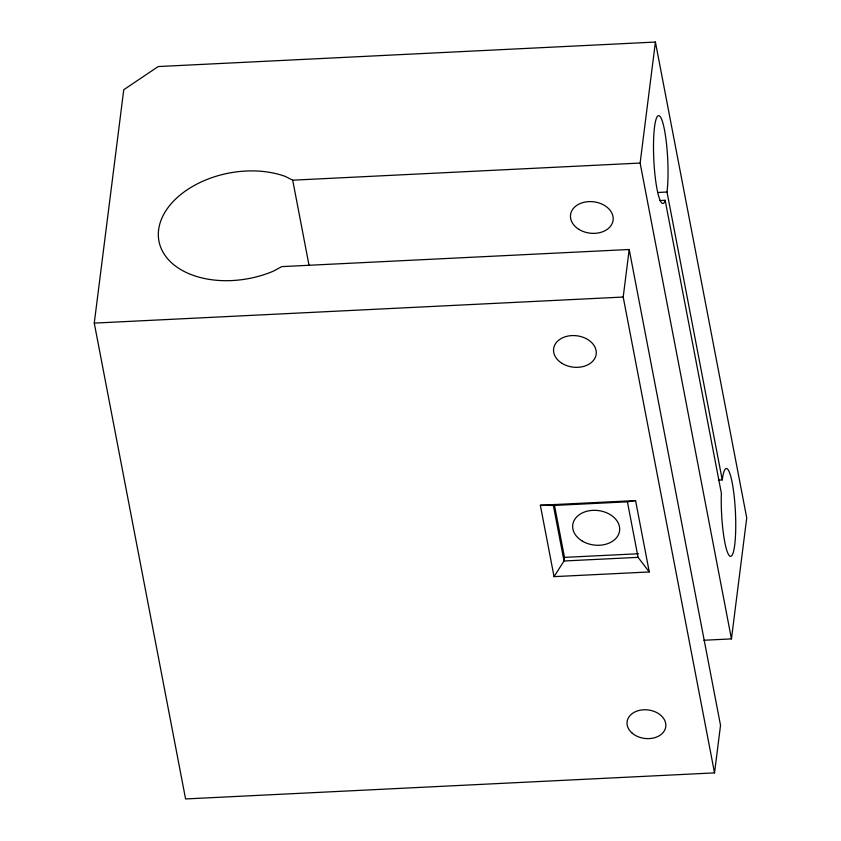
<?xml version="1.0" encoding="UTF-8"?>
<svg xmlns="http://www.w3.org/2000/svg" width="841" height="841" viewBox="0 0 841 841"><rect width="100%" height="100%" fill="white"/><g stroke="black" fill="none" stroke-linecap="round" stroke-linejoin="round"><path stroke-width="1.26" d="M655.412 42.05L640.127 163.059L292.7 180.184L285.215 176.389A81.514 53.656 -10.9 0 0 158.623 229.74A81.514 53.656 -10.9 0 0 273.23 271.212L281.788 266.618L629.205 249.493L720.527 725.341L714.524 772.879L185.588 798.95L94.266 323.112L123.753 89.735L158.213 66.555L655.412 42.05L746.734 517.888L731.449 638.897L703.917 640.253M554.303 504.39L564.479 557.383L564.017 560.989L554.051 576.642L649.263 571.954L635.565 500.574L540.353 505.262L554.051 576.642M714.524 772.879L623.202 297.041L629.205 249.493M665.147 200.284L664.306 202.439A43.974 6.949 87.2 0 1 653.583 153.598A43.974 6.949 87.2 0 1 662.13 120.641A43.974 6.949 87.2 0 1 667.008 192.032L722.251 479.917A43.974 6.949 87.2 0 1 734.13 495.801A43.974 6.949 87.2 0 1 730.871 556.322A43.974 6.949 87.2 0 1 721.221 499.039L721.378 493.268L665.147 200.284L659.912 200.547M540.353 505.262L553.367 505.473L627.418 501.825L635.565 500.574M657.841 192.484L667.008 192.032M94.266 323.112L623.202 297.041M718.319 480.106L722.251 479.917M564.479 557.383L638.529 553.735M649.263 571.954L638.067 557.341L564.017 560.989L553.367 505.473M640.127 163.059L731.449 638.897M627.418 501.825L638.067 557.341M292.7 180.184L309.036 265.293M632.159 733.131A19.49 14.35 7.2 0 0 664.979 729.557A19.49 14.35 7.2 0 0 642.198 709.899A19.49 14.35 7.2 0 0 632.159 733.131M562.103 363.407A21.456 15.79 7.2 0 0 596.132 354.555A21.456 15.79 7.2 0 0 566.498 336.4A21.456 15.79 7.2 0 0 562.103 363.407M579.029 229.435A21.456 15.79 7.2 0 0 613.057 220.573A21.456 15.79 7.2 0 0 583.423 202.429A21.456 15.79 7.2 0 0 579.029 229.435M582.088 540.952A23.601 17.367 7.2 0 0 619.523 531.207A23.601 17.367 7.2 0 0 586.913 511.244A23.601 17.367 7.2 0 0 582.088 540.952"/></g></svg>
